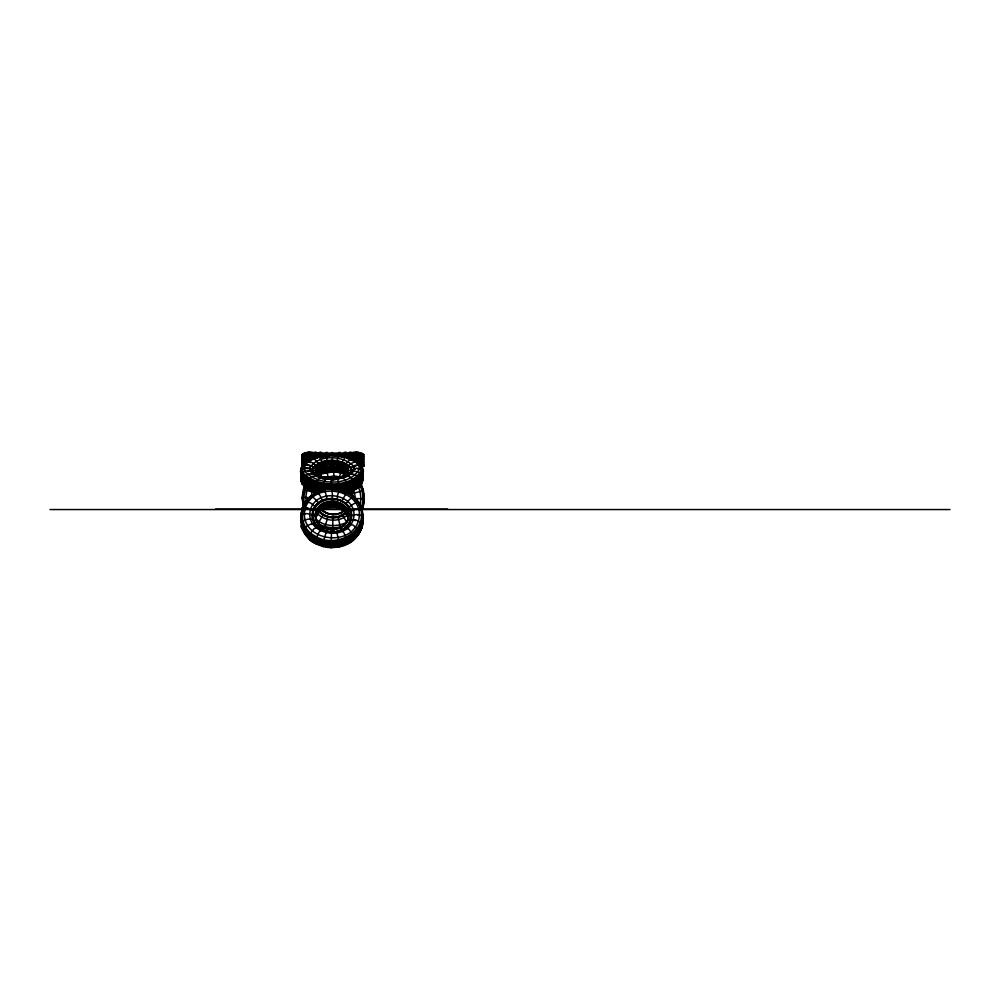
<?xml version="1.0" encoding="UTF-8"?>
<svg xmlns="http://www.w3.org/2000/svg" width="1000" height="1000" viewBox="0 0 1000 1000"><rect width="100%" height="100%" fill="white"/><g stroke="black" fill="none" stroke-linecap="round" stroke-linejoin="round"><path stroke-width="1.5" d="M332.225 454.963L332.388 452.438M331.55 530.4L331.55 529.7L339.988 528.088L346.275 522.913L339.8 528.5L342.113 527.05M332.475 468.013L332.512 464.062L324.9 464.462L325.412 468.375L331.062 468.088M343.3 526.462C351.112 520.413 349.913 507.212 340.6 503.113C339.087 503.212 331.987 498.512 332.25 502.113M348.537 519.188C349.375 512.062 336.688 502.975 332.25 506.812M332.688 529.138L332.938 517.212L328 516.45L323.438 514.45L319.538 511.325M332.987 514.9L324.675 512.15L321.213 509.725L328.65 514.237L337.337 514.425L332.987 514.513M333.75 478.587L333.888 471.812M333.925 470.513L333.988 467.062L325.938 467.938L322.163 469.412M332.3 499.05C349.712 497.312 358.537 523 341.1 529.825C328.7 536.65 308.812 526.075 313.538 510.863C316.325 503.25 324.462 498.963 332.3 499.05C332.337 497.362 332.362 495.675 332.4 494C329.562 483.45 343.237 491.312 347.987 492.65L358.363 487.762L358.462 486.3L361.712 482.788L362.95 478.6L362.35 474.7M342.587 477.788C320.85 482.675 354.712 476.737 351.012 470.438L350.462 468.1C341.5 458.562 319.413 457.788 312.787 470.062L313.337 472.4C335.85 488.188 309.725 467.038 309.488 481.613C321.163 486.788 334.525 487.15 346.85 484.325L346.763 482.688L343.212 477.762L331.425 479.075L331.238 489.188C341.95 488.825 354.513 487.512 361.712 478.612L361.712 477.325C346.525 491.925 316.4 492.15 301.737 476.725L301.737 478.013C308.3 487.2 320.812 488.6 331.238 489.188M338.475 477.7L331.55 478.413L323.188 477.05L335.9 477.962L343.525 475.988L346.275 474.363L345.938 475.475L347.663 473.625L348.7 470.425L348.225 468.363C346.525 460.225 317.688 462.688 340.087 464.613L339.487 468.512L336.688 468.312M331.5 531.85L331.238 542.788C341.662 542.788 352.137 538.425 358.462 529.95L353.188 525.112L348.25 523.95M315.487 520.538C314.862 517.762 318.663 508.038 320.538 510.662C307.925 523.3 326.712 503.65 327.987 507.15C336.662 505.012 347.85 510.412 348.537 520.125M315.275 514.6L319.475 509L323.25 506.625L332.275 504.725L332.25 501.962L335.15 502.35M332.3 461.225L332.55 455.35L347.3 457.463L354.275 459.913L349.862 459.7L345.7 464M336.75 470.513C321.337 472.725 348.787 470.275 346.287 475.763L343.75 474.125L344.025 472.8M327.975 502.675L332.375 502.25L332.4 501.575M332.25 506.788C326.012 508.475 324.35 507.113 320.275 509.725M350.462 511.538L356.075 508.95L361.775 508.925L362.95 519.15L361.712 527.562C358.338 537.4 349.2 544 339.3 546.237L339.3 546.95L331.25 547.75L331.238 547C320.875 546.638 310.6 541.912 304.688 533.2L304.725 534L305.863 533.8M324.5 490.275C323.762 487.9 333.2 488.038 332.55 489.513L340.562 490.562L340.562 489.862M322.4 504.188C323.312 502.488 328.612 504.15 327.962 501.737C320.55 502.212 313.075 510.85 315.575 518.888C318.712 528.162 327.688 530.875 335.812 529.312M332.25 463.95C324 464.3 317.137 465.562 315.1 470.087L317.5 475.3M332.25 471.987L320.337 474.188L320.275 472.562L317.512 474.387M315.212 471.962L325.675 469.375C327.713 472.925 334.175 467.3 337.587 469.787L338.2 470.613M339.3 546.95L338.975 546.275M317.525 466.138L323.8 463.288L323.8 464.9M301.238 472.925L302.113 476.688L300.85 471.15L302.075 466.15L305.338 462.65L310.538 459.375L314.675 459.35L318.675 463.738M339.988 477.212L343.525 475.988M363.038 465.9L361.737 466.788M329.6 456.325L301.837 456.325C301.212 452.812 307.087 452.362 309.387 452.438M348.65 465.9C350.163 462.775 358.663 459.738 359.113 464.538L363.925 464.538L363.812 466.225L362.587 466.788L361.413 466.788L362.65 466.125L362.7 464.538M359.113 463.188L354.113 459.8L347.837 457.425L332.55 455.325L324.5 455.9L332.55 455.487M327.912 472.225L327.912 470.637L320.275 472.562M331.25 486.35C320.737 485.838 308.3 484.212 301.737 474.95C301.988 470.238 310.45 469.837 313.337 472.4M315.938 473.413L315.675 472.15M315.763 468.038C315.812 472.938 320.475 462.788 323.988 464.663M347.663 473.625L348.038 472.475L343.263 476.25M314.325 494.438L316.962 492.013L324.562 489.575L327.337 499.513M331.238 542.788L323.225 541.737L315.812 538.938L309.488 534.587L313.925 528.825L318.1 526.8M303.312 505.438L302.137 497.45L303.512 489.438M302.625 496.125L304.688 485.763L301.737 482.188L300.85 477.987L301.675 474.487M306.85 490.4L305.75 497.512L306.225 501.812M311.363 496.2L312.025 491.9M313.85 495.112L314.237 492.55M361.875 506.4L363.05 498.725L362.2 491.012L359.375 483.787M363.038 504.025L362.638 506.662L364.1 498.75L363.225 490.763L360.3 483.288M363.45 501.388L363.512 494.762M364.237 498.75L363.013 506.775L361.375 510.475M361.525 510.475C365.9 501.9 364.562 491.538 360.4 483.15M310.413 496.912C311.913 494.513 317.675 501.938 318.675 503.6M313.538 510.863L308 508.075L302.35 507.85L300.85 516.613L302.113 526.638L300.9 514.763L307.013 513.587L312.787 515.1M301.588 514.65L300.85 519.562M301.588 515.438C302.775 544.025 299.25 515.45 302.45 509.038M317.525 507.975L315.1 516.075L315.863 511.45M316.125 511.75L315.487 515.85M315.487 520.062L316.125 516.438M348.475 517.925L348.038 520.413L348.7 515.75M351.012 515.788L356.788 514.487L362.663 515.775C361.138 540.712 326.575 549.338 309.688 533.488C305.963 530.9 303.738 524.375 301.737 521.8C303.312 527.337 311.475 543.3 301.737 522.737C304.2 533.062 313.275 540.575 323.338 543.2L323.338 543.85C310.138 540.812 300.087 528.638 300.85 514.888M361.587 522.938L362.075 519.425M361.587 523.913L362.95 516.013L362.05 509.038L362.95 518.488L361.587 526.35M361.587 525.325L362.663 515.775M347.663 520.087L348.038 519.475M345.812 491.062L346.037 490.087M327.962 464.15L327.887 462.537L323.8 463.288M318.488 525.2L324.675 527.925L328 516.45M328.75 513.875L325.825 513.062M340.675 472.863L339.538 476.788L333.812 475.913L325.35 477.6M323.363 470.375L333.963 468.4L341.637 469.575L342 468.288L333.988 467.05M343.6 471.737L345.412 470.8L346.875 467.413L332.512 465.45L317.987 467.125L319.913 471.2L323.775 471M336.587 501.6C335.525 503.65 341.3 505.637 340.6 503.113M337.238 499.7C337.038 477.65 360.4 500.288 361.775 508.925M336.587 506.287L336.587 507.225M336.587 462.625C335.138 465.412 341.75 466.65 340.6 463.462M300.85 471.15C299.488 463.25 310 463.162 313.538 467.725M303.712 466.012C299.4 469.325 301.312 474.762 302.113 479.087C306.762 486.087 315.575 488.162 323.338 489.55L323.338 488.425C315.575 487.038 306.762 484.963 302.113 477.962M300.85 472.512L302.45 467.812M301.737 478.013L300.85 474.2L301.675 470.387M300.85 474.2L301.675 471.675M301.238 478.387C304.35 489.425 298.975 475.3 301.675 472.8M300.85 476.613L301.675 474.087M300.85 477.987L301.675 475.462M301.675 475.863L300.863 479.7L302.013 483.75L303.038 484.025M301.675 477.062L300.85 479.588L302.013 483.75M316.125 469.288L315.425 471.5M347.663 472.825L348.7 470.425M351.012 470.438L356.788 468.088L362.663 470.175C352.95 489.938 315.587 488.438 302.013 473.325L301.137 469.562C303.725 459.3 316.562 456.675 325.637 455.962C326.8 457.55 326.662 459.688 327.337 461.475M361.35 475.9L362.663 470.175M309.762 482.85C293.125 473.488 320.975 489.462 323.338 486.737C336.413 487.788 352.5 487.762 361.712 476.925C367.375 467.15 357.575 461.075 350.462 468.1M361.35 478.562C356.163 485.363 347.225 487.337 339.212 488.587L339.212 489.712C347.225 488.475 356.163 486.5 361.35 479.688L362.95 473.137L361.775 466.4M361.35 479.688L362.95 474.825L362.35 470.6M342.188 490.85C349.475 489.725 357.113 487.1 361.712 481.025L362.95 475.95L362.35 473.413M358.125 486.2C321.9 501.737 360.613 488.05 361.712 482.388L362.95 475.95M360.425 484.6L361.438 484.35L362.25 481.85M326.562 531.2L323.225 541.737L317.225 539.35M332.275 504.725L336.912 505.337L338.512 502.388M323.288 528.538C322.537 525.262 316 523.288 315.675 518.875M304.6 486.962L303.363 489.438L314.988 492.762M304.875 487.062L302.575 497.45L303.463 505.438M306.05 486.962L303.637 497.475L304.488 505.188L303.188 505.5L302.288 497.45M361.262 510.363L362.887 506.688M337.238 461.575C336.275 453.963 347.312 456.375 333.888 455.675M337.075 463.363L333.825 463.488M338.512 470.588L339.175 469.5L348.075 471.8M315.55 506.95L310.613 502.975L305.587 501.538L302.075 508.713L305.387 501.55L310.6 496.163M347.663 519.612L345.95 523.513M350.538 537.8L358.462 530.188L361.712 523.587C355.4 541.312 325.312 548.888 309.488 533.888M353.387 536.413L353.387 537.163C339.025 548.75 315.2 546.375 304.688 530.763L304.688 530.013C317.738 550.175 353.55 547.663 361.712 524.388L361.712 523.825M360.062 528.45L358.125 532.225L358.125 531.562M325.975 544.2C340.325 547.137 356.562 539.45 361.712 525.363L361.712 524.612M360.062 529.425C340.838 554.812 359.588 532.263 361.712 526.025L361.712 526.775C362.137 530.862 343.837 549.2 358.125 533.763M340.6 507.8L340.6 508.738M326.75 470.175L332.325 469.4M317.4 524.412L323.438 514.45M341.8 501.413C342.362 499.925 346.763 491.312 347.987 493.363M321.987 529.475L319 532.312L315.812 538.938M319.762 526.362L319.962 525.337L323.363 527.65M336.912 505.337C343.025 506.087 347.962 507.125 348.775 515.212M323.225 485.55L325.337 478.7L331.5 479.288L319.725 477.525L315.95 482.3L315.812 484.012M337.587 469.787L336.912 470.138L349 473.6M336.562 472.3L336.587 470.662L340.6 471.5M302.075 467.362L303.712 465.613M348.25 474.938L350.637 472.775L351.413 470.387L350.85 468C341.7 458.263 319.15 457.475 312.387 470L312.95 472.4L315.15 474.6M350.25 472.775C354.012 470.112 358.35 471.312 361.662 474.137C347.013 489.05 316.3 489.162 301.737 473.75M346.85 484.325L353.387 482.05L358.462 479.062L361.712 475.55L361.712 474.35M357.137 480.7L361.712 475.962M346.662 485.925C351.388 483.587 358.013 481.975 361.35 476.875C358.475 482.062 352.088 484.2 346.662 485.925C331.7 488.975 312.262 489.175 301.737 476.325L301.737 475.363C315.575 490.4 341.788 489.25 358.462 479.462L358.462 480.425M339.3 489.888C347.413 488.625 356.463 486.625 361.712 479.738M342.188 490.45L353.125 487.388L361.35 481.375M340.812 491.3C348.462 490.112 356.812 487.863 361.712 481.425M355.125 533L353.125 535.375L358.125 529.788M353.387 536.175L353.387 535.612C309.5 557.513 358.137 537.075 358.462 530.75L358.462 530.188M355.125 534.775L353.125 537.575M353.387 538.575L353.387 537.825C339.025 549.4 315.2 547.038 304.688 531.413L304.688 532.163C316.562 549.938 345.887 550.325 358.462 533.138L358.462 532.388M323.225 545.95L323.263 546.725L323.6 546L315.812 542.362L323.225 545.712C335.975 548.725 350.487 544.663 358.462 533.938L358.462 533.375M341.8 462.525L344.8 457.775L347.837 457.425L347.987 458.913M304.938 534.012L301.737 526.712C303.125 533.025 310.55 543.212 316.5 543.325M316.375 514.362L319.25 511.6C326.425 519.188 339.35 519.462 346.838 512.188M352.9 467.625L356.075 465.838M344.025 505.462C343.025 508.688 350.062 511.012 348.537 515.438M345.7 504.1C346.788 502.4 352.775 495.238 354.312 497.713L359.113 503.312C357.488 500.6 350.462 505.65 348.65 507.55M344.025 510.15L343.762 511.138L346.538 514.15M318.075 472.325L327.612 470.05L322.075 470.6L321.025 471.512M303.75 469.775L304.7 469.025M346.625 466.425L346.538 468.05L340.412 464.925M343.55 510.8C339.875 514.738 334.363 515.025 328.6 513.862M341.287 512.825L344.963 510.238M332.938 517.212L337.9 516.663L345.562 512.638M346.05 513.225C338.475 520.025 325.95 519.163 318.988 511.863M347.525 514.975C339.062 522.575 325.087 521.613 317.312 513.462M341.2 506.95L344.862 509.462L346.625 508.45M344.025 511.087L336.488 507.3M326.613 452.438L327.287 452.438M338.488 452.438L340.238 454.562L340.288 456.325M344.025 464.762L344.025 466.362M310.413 496.213L317.075 492.088L319.913 495.325L322.688 501.075M314.325 494.675L316.938 493.025M318.85 507.25C325.6 502.275 335.037 501.95 342.475 505.6M317.775 507.938C325.875 502.5 338.3 501.512 346.2 508.65M349.25 537.587L346.662 539.45L338.938 541.912M346.662 539.45L351.825 536.188M325.975 543.55C334.9 545.262 344.513 543.15 351.825 537.737M351.825 539.15L346.662 542.625L351.825 539.375M349.25 541.8L346.662 543.425L353.387 539.362M311.337 459.338L306.488 462.2L303.363 465.562L302.188 469.175L303.038 472.825C316.15 487.413 352.225 488.862 361.6 469.775L360.75 466.125L357.938 462.713L353.35 459.762M315.562 473.387L323.25 470.85L316.537 473.9M316.025 473.3L319.475 472.163M316.025 473.825L319.05 472.038M343.75 474.125C337.65 471.5 325.062 470.1 317.85 475.475L317.85 474.675C326.262 469.575 338.038 469.525 346.287 474.963M345.125 476.775C348.363 472.725 357.95 473.125 358.462 479.062M353.125 481.925L358.125 478.963L353.125 482.325L339.212 485.938L353.125 482.325M352.325 483.537L355.938 481.4M340.812 490.9L353.387 487.512L358.462 484.525L358.462 483.237M343.837 492.113L353.387 489.288L358.462 486.3M353.675 490.1C359.087 488.237 364.75 482.638 362.35 476.463M358.462 487.5L353.387 490.487L346.85 492.762L346.85 491.55M346.625 513.188L348.225 517.625M339.438 452.438L340.225 452.438M309.625 539.6C315.05 544.35 323.488 547.45 331.25 547.688M315.675 519.788L315.95 519.038M303.337 454.513L304.35 454.075M302.013 521.512L307.725 519.138L313.337 519.35M354.475 469.513L355.588 469.05M362.663 480.6L362.35 477.675M322.262 469.675L326 468.225L333.988 467.337L341.925 468.55M337.1 514.05L341.25 512.487M344.762 525.262C336.238 529.288 326.012 528.038 317.938 523.513M317.175 522.388L317.512 522.938L315.2 515.15M315.15 523.35C311.55 523.587 305.85 525.25 304.688 528.975L309.488 534.587M310.413 459.663L319.237 457.15L322.688 462.337M318.612 457.175C312.863 458.938 305.525 461.6 304.312 468.325L305.1 471.7C318.038 485.475 349.925 486.575 359.475 468.875L358.688 465.487L356.075 462.312L346.188 457.45M319.475 465.737L323.25 464.425M315.963 469.25C325.763 466 336.538 466.225 346.488 468.713M315.938 470.588L325.412 468.375M322.962 470.688L315.5 473.263L318.188 472.025M341.1 478.175C346.05 476.85 352.962 474.75 354.087 468.812L353.45 466.1C343.05 455.012 317.387 454.125 309.713 468.375L310.338 471.1L312.45 473.65L318.1 476.5M343.837 491.712L353.387 488.888L353.387 487.925M316.938 492.088L324.562 489.575M327.987 502L320.538 505.513L317.525 508.913L323.988 503.8L327.938 502.512M321.025 504.65L321.488 504.925C327.887 502.15 335.425 501.838 341.812 504.825M323.8 507.488L332.25 505.712M340.45 541.287L345.425 539.625M309.488 535.388L304.688 529.212C304.312 533.2 328.088 547.15 309.488 535.388L309.488 534.825C319.675 543.562 334.725 545.212 346.85 539.738L346.85 540.3M335.225 545.262L345.425 542.812M323.225 545.15L331.238 546.213L339.3 545.45L346.85 543.488M340.45 545.275L345.425 543.612M345.425 543.837L339.212 545.925L333.9 546.188M339.237 546.938C353.4 544.45 365.712 530.487 362.413 515.75M320.225 452.438L321.562 452.438M344.2 452.438L345.55 452.438L347.75 454.562L347.65 458.338L363.925 458.338L363.925 459.787L354.113 459.787L354.113 461.062L363.925 461.062L363.925 462.525L356.912 462.525M361.438 484.35L361.712 482.788M345.062 452.438L346.5 452.438M348.225 512.013L348.225 512.95M348.225 516.688L347.863 517.537M317.85 474.675L317.175 474.075L323.387 477.287M343.1 471.35L341.2 471.037L348.725 473.725M313.488 490.562L311.988 490.575L316.2 492.175M348.225 468.363L348.125 469.963L343.75 466.087M362.05 491.012L363.338 490.7M349.3 494.188L348.6 491.375M350.538 490.062L351.9 493.55L363.488 490.7L360.55 483.15M362.663 521.85L362.413 517.475M314.688 452.438L316.625 452.438M349.15 452.438C351.1 452.125 355.1 453.625 354.375 456.325M348.587 474.975L350.988 472.663L351.775 470.238L351.213 467.8C341.887 457.875 318.9 457.075 312.013 469.837L314.475 474.562L317.812 476.575M349.85 452.438L351.863 452.438M325.325 455.938L316.938 457.388L317.587 457.175M321.45 457.537L324.087 457.05M322.05 464.988L332.25 463.7L342.9 465.2M327.475 469.862L315.988 472.562L315.2 470.1M343.688 491.538L346.662 490.988M346.538 509.475L343.75 506.4M311.137 524.4L312.113 524.212M310.4 452.438L312.787 452.438M352.975 452.438C355.112 452.238 360.138 453.175 359.45 456.325M353.475 452.438L355.925 452.438M307.638 452.438L310.325 452.438M355.45 452.438C357.7 452.337 363.35 452.912 362.7 456.325M355.7 452.438L358.413 452.438L362.762 454.513M356.375 452.438C358.675 452.362 364.562 452.812 363.925 456.325L334.888 456.325M320.337 466.15L320.337 464.562M345.4 476.85C348.6 474.625 353.537 478.512 353.387 482.05M350.087 491.087L353.25 490.775L353.387 489.288M305.812 468.55L308.212 468.575M356.075 509.412L357.238 509.263M331.175 478.5L333.762 478.225M340.675 527.987L332.688 528.862L324.75 527.65L318.625 524.95M332.525 489.5C305.525 486.8 289.55 523.913 316.5 536.8C335.438 548.05 366.863 532.837 360.75 508.913M327.887 501.438L332.25 501.025M327.788 502.013C337.312 499.625 348.625 506.4 348.512 516.65M327.887 502.375L336.488 502.625L344.025 506.4M331.55 530.237L334.387 529.963M333.9 542.212L339.212 541.938M339.212 542.5L331.25 543.25L325.975 542.562M315.812 539.175L323.338 542.45L331.238 543.587L339.3 542.263M325.975 545.188L331.25 545.875L339.3 545.212L339.3 544.462M331.238 547L339.3 546.237M332.812 546.862L335.9 546.575M327.887 462.537L332.25 462.312M325.962 470.087L338.85 470.213M326.25 470.462L330.913 470.275M327.912 470.637L332.25 470.35M331.375 480.4L333.963 480.275M339.212 485.538L323.338 485.375L309.762 481.887M339.212 488.587L323.338 488.425M302.35 507.85L300.85 516.388M305.775 508.375L308 508.55M315.863 512.375L317.85 508.375M306.85 465.363L308 465.363M305.3 453.075L360.462 453.075M306.8 453.312L307.55 453.312M358.225 453.312L358.963 453.312M303.175 454.075L362.587 454.075M302.125 454.513L363.65 454.513M301.837 454.963L363.925 454.963M319.925 456.775L301.837 456.775L301.837 457.875L316.988 457.875M341.8 456.775L363.925 456.775L363.925 457.875L347.65 457.875M316.988 458.338L301.837 458.338L301.837 459.787L310.462 459.787M309.562 461.062L301.837 461.062L301.837 462.525L305.675 462.525L305.675 461.062M305.675 462.987L301.837 462.987L301.837 464.075L303.1 464.075L301.837 464.538L302.125 466.337M356.912 462.987L363.925 462.987L363.925 464.075L359.113 464.075M301.837 465.9L303.062 465.9M360.525 465.9L363.925 465.9M362.425 466.337L363.65 466.337M215.487 509.075L447.587 509.075M50 509.55L950 509.55M302.15 497.45L309.85 497.6M364.375 498.75L355.525 498.575L353.837 490.112M307.725 471.45L308.888 471.475M360.425 528.638L361.662 528.612L361.712 527.8M332.275 469.812L337.938 470.288M333.925 470.262L336.987 470.475M325.7 478.663L331.475 479.438L337.5 478.812L339.3 485.712M315.812 484.412L315.812 485.375L323.225 486.912L331.238 487.5L339.3 487.075L339.3 486.112M315.863 543.938L315.812 543.15M309.587 462.425L310.613 462.55M332.375 502.25L335.288 502.638M331.55 529.763L323.188 527.775M318.45 539.575L323.338 541.413L329.938 542.288M319.675 543.225L331.25 545.638M324.65 545.575L329.938 546.263M350.725 460.275L351.538 460.4M312.787 470.062C308.837 465.688 295.938 468.013 302.113 474.913M325.95 527.75L332.688 528.763M324.675 527.925L332.688 529.15L340.737 528.263L337.9 516.663M310.062 452.438C307.725 452.275 302.2 453 302.725 456.325M354.65 520.275L355.8 520.475M350.25 520.025L355.8 520L361.662 522.75M312.288 452.438C310.1 452.238 305.025 453.162 305.675 456.325M339.6 456.075L346.5 457.388M340.788 468.787L348.762 470.913M337.425 469.8L348.6 472.887M337.075 469.95L348.2 473.475L342.163 470.788M320.4 477.562L326.562 478.925M322.9 478.975L325.6 479.538M321.875 490.938C314.337 489.675 306.188 487.062 301.737 480.425L301.737 479.137C306.45 486.213 315.363 488.325 323.225 489.725L323.225 491.012M305.025 484.312L316.012 489.325L321.875 490.538M309.488 485.8L309.488 487.075L321.75 490.712M318.775 491.463C312.325 490.138 305.512 487.488 301.737 481.788L301.737 480.825C306.137 487.438 314.325 489.787 321.75 491.112M307.387 486.8L316.012 490.688L320.4 491.6M306.2 486.438L309.762 488.725L318.938 491.7M304.688 485.763L309.488 488.85L318.775 491.863M307.725 487.837L304.7 487.062L315.95 492.725L309.562 490.3L309.488 488.85M315.925 452.438C313.913 452.125 309.775 453.575 310.462 456.325M305.587 501.538L305.338 502.337M358.862 462.863L362.062 466.75L362.062 467.962L359.113 464.387M314.8 474.637C311.775 472.05 304.675 474.363 304.688 478.525M311.137 474.2L312.113 474.425M357.975 515.075L359.1 515.375M357.312 534.725L358.413 534.963L358.462 534.175M301.05 520.712L300.85 519.8M309.488 539.562L309.488 538.8M363.15 506.763L359.825 505.8L360.925 498.688L360.125 491.525L358.562 487.5M320.712 452.438L319.262 452.438L316.938 454.513L316.788 456.325M340.188 490.513L347.3 493.188L353.35 497.35L358.15 502.987M341.8 491.262L345.513 492.663M316.012 539.45L323.225 541.975M318.45 543.562L323.338 545.638L317.225 543.337M341.2 464.6L344.862 465.988M311.8 483.575L316.6 485.4M316.537 512.15L316.025 511.925C323.537 501.613 341.062 501.85 348.162 512.513L344.862 509.462M341.637 469.575L344.475 470.812M322.337 526.475L324.775 527.55M322.05 526.838L324.525 527.925M357.975 469.075L359.1 469.562M315.55 465.575C314.275 462.537 305.85 459.2 305.338 463.85M303 466.337L302.725 464.538M321.488 504.925L323.25 506.625M326.325 452.438L324.3 454.513L324.212 456.325M323.8 472.938L323.8 471.337M352.463 539.925L353.312 540.4L353.387 539.6M309.15 465.688L310.212 466.312M317.525 512.663C318.762 513.875 316.413 516.263 315.95 517.062C320.288 501.413 348.113 503.55 348.312 520.662M318.188 508.15L319.475 509M346.2 472.312L348.237 473.625M345.3 472.3L347.212 473.537M344.862 472.413L347.638 474.2M306.2 479.2L308.575 480.725M319.9 475.737L320.05 476.825M351.788 495.962L354.312 497.713M309.762 537.55L305.025 532.013L309.762 537.55L316.012 542.075L313.512 540.363M301.737 525.925C303.55 533.362 309.25 539.212 315.812 542.925M345.125 527.288L349.125 529.462L353.387 535.388M321.488 509.462L324.825 512.15L321.062 509.725M315.675 518.987C323.938 526.562 336.863 527.438 346.625 522.275L342.55 514.85M348.512 471.975L347.85 469.613M309.325 469.062L310.275 469.837M360.075 453.862L361.037 454.738M320.275 505.037C319.95 507.688 324.875 504.65 323.8 502.812M356.15 453.862L356.962 454.738M354.113 496.95L358.862 502.5L362.062 509.8M355.275 499.062L359.113 503.55M305.025 532.238L301.737 524.938C297.062 530.575 330.9 554.163 309.488 538.013L309.488 538.575M359.113 464.787L362.062 469.325M302.113 476.275L304.05 478.625M304.05 482.725L302.113 480.788L300.85 475.325M303.975 485.163L310.45 490.387L304.938 487.287L301.737 483.4L301.737 482.188M341.1 529.825L343.888 532.762L346.85 539.5M326.512 502.812L327.612 505.163M322.025 477.512L320.05 473.925L326.763 471.312L328.6 478.787M359.7 504.85L362.062 510.588M359.363 504.75L362.062 511.575L357.938 502.713M359.363 504.988L361.1 508.825M304.438 527.537L302.113 522.65M301.737 521.8L304.688 528.275L309.762 534.362L316.012 538.888L309.762 534.587L305.025 528.825M304.688 530.763L301.737 523.525M302.113 526.4L304.438 531.525M360.55 484.575L362.975 490.788M351.712 490.938L352.938 495.938M351.362 491.075L352.562 495.975M348.45 491.375L349.513 494.1M348.25 491.525L349.288 494.188M336.45 531.375L339.3 542.025M327.887 507.062L327.887 506.125M325.938 467.95L326.25 469.25M362.35 472.287L362.95 474.825M362.35 476.062L362.95 478.6M315.95 473.312C315.6 459.475 340.9 460.213 347.85 468.8L348.312 471.625M300.85 472.912L302.113 479.087M362.212 513.975L361.688 510.112M301.137 514.663L302.113 523.45M303.238 480.012L303.387 481.238M351.9 493.55L352.175 496.025M302.825 498.775L303.55 505.412M315.812 492.45L315.812 491.25M363.55 459.787L363.55 461.062M362.95 519.15L362.95 519.9M362.95 520.125C364.025 529 353.2 543.5 346.85 543.713M362.7 456.775L362.7 457.875M362.7 458.338L362.7 459.787M362.7 461.062L362.7 462.525M362.7 462.987L362.7 464.075M362.562 474.825L362.562 475.95M362.562 518.488L362.562 519.138M362.337 459.787L362.337 461.062M362.062 512.238L362.062 512.987M361.688 511.65L361.688 512.312M359.45 456.775L359.45 457.875M359.45 458.338L359.45 459.787M359.45 461.062L359.45 462.525M359.45 462.987L359.45 464.075M359.113 459.787L359.113 461.062M358.462 480.825L358.462 482.113M358.462 484.925L358.462 485.9M358.462 530.988L358.462 531.737M358.125 482.025L358.125 483.15M354.375 456.775L354.375 457.875M354.375 458.338L354.375 459.787M353.387 482.45L353.387 483.413M353.387 483.825L353.387 485.112M353.387 486.238L353.387 487.512M353.125 484.975L353.125 486.1M346.85 484.725L346.85 485.688M346.85 486.087L346.85 487.375M346.85 488.5L346.85 489.787M346.85 490.188L346.85 491.15M346.85 540.538L346.85 541.275M346.85 541.938L346.85 542.688M346.662 487.212L346.662 488.338M346.662 540.988L346.662 541.65M339.3 487.475L339.3 488.762M339.3 543.062L339.3 543.812M339.212 543.488L339.212 544.138M331.238 543.825L331.25 544.9M331.238 545.225L331.238 545.975M323.338 544.6L323.225 544.175M323.225 485.95L323.225 486.912M323.225 487.312L323.225 488.6M323.225 542.762L323.225 543.513M316.788 456.775L316.788 457.875M316.012 486.912L316.012 488.038M316.012 540.438L316.012 541.087M315.812 485.775L315.812 487.062M315.812 488.188L315.812 489.475M315.812 489.875L315.812 490.838M315.812 539.963L315.812 540.712M315.812 541.375L315.812 542.125M310.462 456.775L310.462 457.875M310.462 458.338L310.413 460.863M309.762 484.538L309.762 485.662M309.762 536.138L309.762 536.8M309.488 482.013L309.488 482.975M309.488 483.387L309.488 484.663M309.488 487.488L309.488 488.45M309.488 535.612L309.488 536.362M309.488 537.025L309.488 537.775M306.012 459.787L306.012 461.062M305.675 456.775L305.675 457.875M305.675 458.338L305.675 459.787M305.338 503.137L302.075 509.513M305.025 481.488L305.025 482.612M305.025 530.6L305.025 531.263M304.688 478.925L304.688 479.888M304.688 480.3L304.688 481.575M304.688 482.7L304.688 483.988M304.688 484.4L304.688 485.363M303.1 459.787L303.1 461.062M302.725 456.775L302.725 457.875M302.725 458.338L302.725 459.787M302.725 461.062L302.725 462.525M302.725 462.987L302.725 464.075M302.45 510.588L302.45 511.238M302.225 459.787L302.225 461.062M302.075 467.762L302.075 468.725M302.075 509.738L302.075 510.487M302.113 524.2L302.113 524.862M301.238 474.212L301.238 475.337M301.238 517.375L301.238 518.025M305.413 507.875C296.663 538.987 349.087 549.788 358.387 521.087C367.125 489.975 314.7 479.162 305.413 507.875M310.587 509.162C303.55 534.2 345.725 542.888 353.212 519.8C360.25 494.762 318.062 486.062 310.587 509.162M312.8 510.562C306.5 532.987 344.288 540.775 350.988 520.087C357.287 497.65 319.5 489.862 312.8 510.562M313.163 510.737C306.975 532.75 344.062 540.388 350.637 520.087C356.812 498.075 319.738 490.438 313.163 510.737"/></g></svg>
